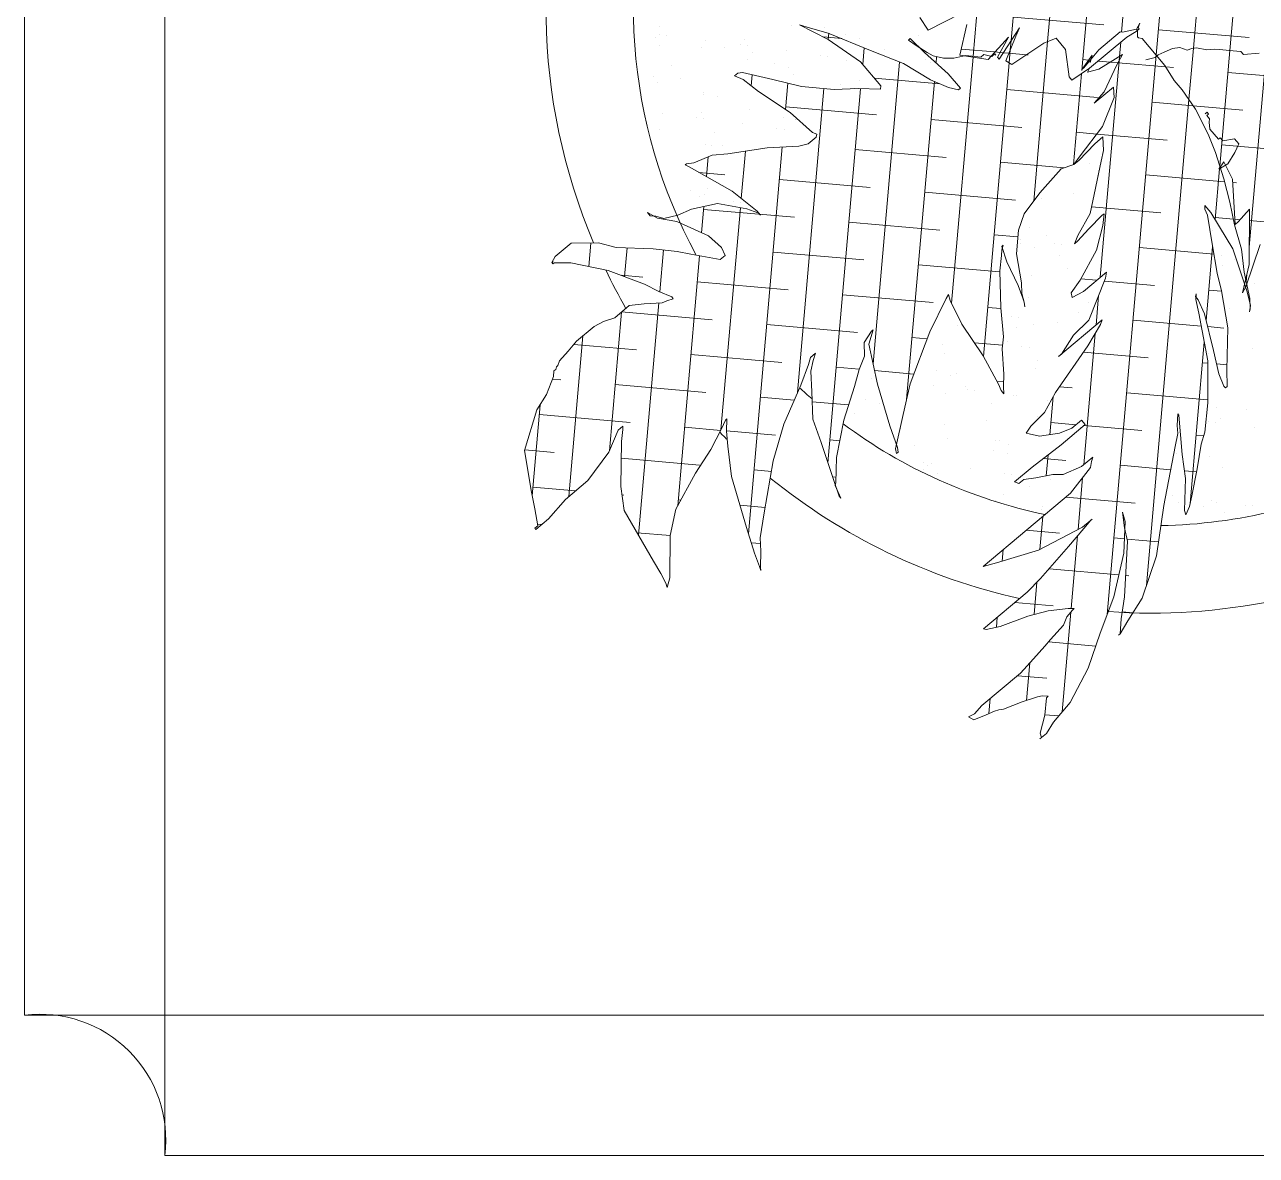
# Model space of a CAD drawing. Header units: inches. Extents: x -422522 to 22891, y -2973 to 414515.
# Drawn here: x 19445.59 to 19477.34, y 4931.84 to 4961 of the extents above; entities that cross this region are included whole.
import ezdxf

# ---------------------------------------------------------------- set-up
doc = ezdxf.new("R2010")
doc.units = ezdxf.units.IN
doc.header["$MEASUREMENT"] = 0
doc.layers.add('ARREDAMENTO', color=8, linetype='Continuous', lineweight=13)

msp = doc.modelspace()

# ---------------------------------------------------------------- linework, layer by layer
at = {"layer": 'ARREDAMENTO'}
for p, q in [((19449.20833, 4931.84361), (19449.20833, 4989.66053)), ((19445.59477, 4935.45717), (19445.59477, 4986.04697)), ((19471.02263, 4960.58897), (19471.53208, 4966.41196)), ((19470.04416, 4960.18485), (19470.54679, 4965.92995)), ((19475.72123, 4960.39505), (19476.20915, 4965.97194)), ((19476.65872, 4960.3307), (19477.12652, 4965.67769)), ((19471.96354, 4960.5638), (19472.37577, 4965.27558)), ((19474.76197, 4960.21049), (19475.13439, 4964.46719)), ((19472.8414, 4959.81787), (19473.21252, 4964.05989)), ((19473.87125, 4960.80936), (19473.99993, 4962.28019)), ((19468.6691, 4961.18171), (19468.88146, 4960.85926)), ((19468.88146, 4960.85926), (19469.7244, 4961.28843)), ((19471.07584, 4961.19721), (19473.41572, 4960.99249)), ((19474.33616, 4961.04171), (19474.25199, 4960.88765)), ((19474.29754, 4960.92587), (19474.33616, 4961.04171)), ((19461.95769, 4960.9447), (19461.95769, 4960.9447)), ((19461.96409, 4960.75168), (19461.96409, 4960.75168)), ((19462.15039, 4960.72715), (19462.15039, 4960.72715)), ((19465.3697, 4960.98413), (19465.3697, 4960.98413)), ((19465.5646, 4960.99652), (19465.8542, 4960.90576)), ((19466.30814, 4960.61914), (19465.5646, 4960.99652)), ((19465.8542, 4960.90576), (19466.30568, 4960.78395)), ((19466.22274, 4960.9387), (19466.22274, 4960.9387)), ((19466.30568, 4960.78395), (19467.39807, 4960.33771)), ((19466.30961, 4960.61812), (19466.32348, 4960.77668)), ((19466.76453, 4960.75153), (19466.76453, 4960.75153)), ((19468.64233, 4960.73163), (19468.64233, 4960.73163)), ((19469.88429, 4961.00538), (19469.69826, 4960.20958)), ((19470.71048, 4960.11326), (19471.23842, 4960.91783)), ((19471.14748, 4960.70246), (19470.88605, 4960.06589)), ((19471.23842, 4960.91783), (19471.14748, 4960.70246)), ((19473.28379, 4960.35338), (19473.83036, 4960.812)), ((19473.83036, 4960.812), (19473.89191, 4960.80802)), ((19473.89191, 4960.80802), (19474.25199, 4960.88765)), ((19474.00148, 4960.67745), (19474.24522, 4960.82634)), ((19474.24522, 4960.82634), (19474.32493, 4960.89322)), ((19474.25199, 4960.88765), (19474.27938, 4960.855)), ((19474.27938, 4960.855), (19474.28184, 4960.69019)), ((19474.32493, 4960.89322), (19474.29754, 4960.92587)), ((19474.81964, 4960.86967), (19477.15952, 4960.66495)), ((19461.84704, 4960.66181), (19461.84704, 4960.66181)), ((19461.94693, 4960.46851), (19461.94693, 4960.46851)), ((19463.03672, 4960.41507), (19463.03672, 4960.41507)), ((19463.1564, 4960.59471), (19463.1564, 4960.59471)), ((19463.64224, 4960.41356), (19463.64224, 4960.41356)), ((19464.03572, 4960.47895), (19464.03572, 4960.47895)), ((19464.1444, 4960.6101), (19464.1444, 4960.6101)), ((19464.22202, 4960.45442), (19464.22202, 4960.45442)), ((19466.18418, 4960.68206), (19466.65621, 4960.64076)), ((19467.1431, 4960.04032), (19466.30814, 4960.61914)), ((19467.12295, 4960.63852), (19467.12295, 4960.63852)), ((19467.1966, 4959.97657), (19467.23405, 4960.40471)), ((19468.42352, 4960.64188), (19468.37797, 4960.60366)), ((19468.37797, 4960.60366), (19468.57417, 4960.46234)), ((19468.78637, 4960.27882), (19468.42352, 4960.64188)), ((19468.57417, 4960.46234), (19468.85931, 4960.2844)), ((19470.43011, 4960.10051), (19470.95375, 4960.67897)), ((19470.95375, 4960.67897), (19470.66939, 4960.16223)), ((19471.00145, 4960.34688), (19471.02263, 4960.58897)), ((19471.04116, 4959.97353), (19471.86118, 4960.52253)), ((19471.60325, 4956.44563), (19471.96354, 4960.5638)), ((19471.86118, 4960.52253), (19472.18017, 4960.65113)), ((19472.18017, 4960.65113), (19472.42668, 4960.35734)), ((19473.04498, 4959.87485), (19474.00148, 4960.67745)), ((19473.81602, 4960.17808), (19473.84848, 4960.54907)), ((19474.28184, 4960.69019), (19474.30923, 4960.65755)), ((19474.30923, 4960.65755), (19474.39587, 4960.6468)), ((19474.39587, 4960.6468), (19474.98477, 4959.94497)), ((19474.96615, 4960.29091), (19475.17804, 4960.38527)), ((19475.17804, 4960.38527), (19475.37177, 4960.40876)), ((19475.37177, 4960.40876), (19475.56104, 4960.34507)), ((19475.56104, 4960.34507), (19475.67953, 4960.38886)), ((19475.60496, 4959.06607), (19475.72123, 4960.39505)), ((19475.67953, 4960.38886), (19475.80033, 4960.40678)), ((19475.80033, 4960.40678), (19476.06254, 4960.34866)), ((19464.22985, 4960.08949), (19464.22985, 4960.08949)), ((19464.35642, 4960.2773), (19464.35642, 4960.2773)), ((19465.22803, 4960.32198), (19465.22803, 4960.32198)), ((19466.10735, 4960.20621), (19466.10735, 4960.20621)), ((19466.29365, 4960.18168), (19466.29365, 4960.18168)), ((19466.77601, 4960.07024), (19466.77601, 4960.07024)), ((19467.39807, 4960.33771), (19468.24872, 4959.99457)), ((19467.75497, 4960.3555), (19467.75497, 4960.3555)), ((19469.39789, 4959.73503), (19468.78637, 4960.27882)), ((19468.8075, 4960.10738), (19468.8075, 4960.10738)), ((19468.85931, 4960.2844), (19469.01442, 4960.19204)), ((19469.01442, 4960.19204), (19469.27663, 4960.13393)), ((19469.08596, 4960.01242), (19469.10002, 4960.17307)), ((19469.27663, 4960.13393), (19469.54561, 4960.13712)), ((19469.48726, 4953.81949), (19470.04184, 4960.15837)), ((19469.54561, 4960.13712), (19469.85783, 4960.2044)), ((19469.69826, 4960.20958), (19470.43011, 4960.10051)), ((19469.73607, 4960.37131), (19470.60632, 4960.29517)), ((19469.85783, 4960.2044), (19470.24084, 4960.16421)), ((19470.24084, 4960.16421), (19470.32054, 4960.23109)), ((19470.32054, 4960.23109), (19470.5212, 4960.17695)), ((19470.5212, 4960.17695), (19470.60091, 4960.24383)), ((19470.60091, 4960.24383), (19470.6283, 4960.21119)), ((19470.6283, 4960.21119), (19470.60091, 4960.24383)), ((19470.60632, 4960.29517), (19470.73629, 4960.2838)), ((19470.66939, 4960.16223), (19470.71048, 4960.11326)), ((19470.73629, 4960.2838), (19470.81771, 4960.27668)), ((19470.81771, 4960.27668), (19470.96725, 4960.26359)), ((19470.96725, 4960.26359), (19471.4158, 4960.22435)), ((19470.97237, 4960.0145), (19471.00145, 4960.34688)), ((19471.4158, 4960.22435), (19471.46193, 4960.22031)), ((19472.42668, 4960.35734), (19472.5141, 4959.65191)), ((19473.11299, 4960.21006), (19472.85124, 4959.85136)), ((19472.86586, 4960.09749), (19473.02094, 4960.08392)), ((19472.89679, 4959.88958), (19473.28379, 4960.35338)), ((19473.05621, 4960.02335), (19473.11299, 4960.21006)), ((19473.05637, 4960.08082), (19473.07324, 4960.07934)), ((19473.89485, 4960.2264), (19473.2798, 4959.84938)), ((19473.318, 4954.4856), (19473.8065, 4960.06917)), ((19473.50028, 4945.78928), (19474.76197, 4960.21049)), ((19473.74697, 4959.96325), (19473.89485, 4960.2264)), ((19473.8065, 4960.06917), (19473.81602, 4960.17808)), ((19474.49451, 4960.08986), (19474.73379, 4960.15157)), ((19474.73379, 4960.15157), (19474.8135, 4960.21846)), ((19474.8135, 4960.21846), (19474.96615, 4960.29091)), ((19476.06254, 4960.34866), (19476.25627, 4960.37216)), ((19476.25627, 4960.37216), (19476.40446, 4960.35743)), ((19476.39836, 4957.35477), (19476.65872, 4960.3307)), ((19476.40446, 4960.35743), (19476.63928, 4960.33196)), ((19476.63928, 4960.33196), (19476.94703, 4960.31206)), ((19476.94703, 4960.31206), (19477.01551, 4960.23045)), ((19477.01551, 4960.23045), (19477.41667, 4960.26111)), ((19477.15846, 4955.26294), (19477.59489, 4960.25133)), ((19462.27808, 4959.94871), (19462.27808, 4959.94871)), ((19463.97489, 4959.74605), (19464.09569, 4959.76397)), ((19464.09569, 4959.76397), (19464.88232, 4959.58962)), ((19464.93254, 4960.00673), (19464.93254, 4960.00673)), ((19465.29096, 4959.89372), (19465.29096, 4959.89372)), ((19467.66353, 4959.4201), (19467.1431, 4960.04032)), ((19467.46384, 4952.25136), (19468.14495, 4960.03643)), ((19468.24872, 4959.99457), (19468.94672, 4959.57897)), ((19468.94809, 4960.02992), (19468.94809, 4960.02992)), ((19469.18551, 4959.87903), (19469.18551, 4959.87903)), ((19470.31024, 4952.44631), (19470.97237, 4960.0145)), ((19470.88605, 4960.06589), (19471.04116, 4959.97353)), ((19472.58258, 4959.5703), (19473.04498, 4959.87485)), ((19472.85124, 4959.85136), (19472.89679, 4959.88958)), ((19472.99266, 4959.77533), (19473.04498, 4959.87485)), ((19473.2798, 4959.84938), (19472.99266, 4959.77533)), ((19473.26834, 4960.06227), (19473.58229, 4960.03481)), ((19473.41722, 4959.26935), (19473.74697, 4959.96325)), ((19473.58229, 4960.03481), (19473.77758, 4960.01772)), ((19473.77758, 4960.01772), (19475.00688, 4959.91017)), ((19474.98477, 4959.94497), (19475.22683, 4959.56399)), ((19475.00688, 4959.91017), (19475.20573, 4959.89277)), ((19476.60966, 4959.76995), (19478.94953, 4959.56523)), ((19461.81026, 4959.66876), (19461.81026, 4959.66876)), ((19461.89687, 4959.52043), (19461.89687, 4959.52043)), ((19462.4901, 4959.6159), (19462.4901, 4959.6159)), ((19463.89518, 4959.67917), (19463.97489, 4959.74605)), ((19464.11185, 4959.58283), (19463.89518, 4959.67917)), ((19464.50655, 4959.27432), (19464.11185, 4959.58283)), ((19464.31867, 4959.42118), (19464.34384, 4959.70897)), ((19464.88232, 4959.58962), (19465.62109, 4959.40293)), ((19465.20868, 4958.81425), (19465.26799, 4959.49216)), ((19465.42543, 4959.7076), (19465.42543, 4959.7076)), ((19466.61512, 4959.46086), (19466.61512, 4959.46086)), ((19467.10716, 4959.55043), (19467.10716, 4959.55043)), ((19467.49199, 4959.62453), (19469.18182, 4959.47668)), ((19468.32644, 4951.33105), (19469.04432, 4959.53651)), ((19468.94672, 4959.57897), (19469.40513, 4959.37953)), ((19469.71289, 4959.35963), (19469.39789, 4959.73503)), ((19472.5141, 4959.65191), (19472.58258, 4959.5703)), ((19472.62905, 4957.39071), (19472.83424, 4959.73605)), ((19475.22683, 4959.56399), (19475.43226, 4959.31916)), ((19463.09, 4959.19485), (19463.09, 4959.19485)), ((19463.10055, 4959.26193), (19463.10055, 4959.26193)), ((19463.45897, 4959.14892), (19463.45897, 4959.14892)), ((19465.3255, 4958.7377), (19464.50655, 4959.27432)), ((19465.51284, 4951.51102), (19466.19879, 4959.35141)), ((19465.62109, 4959.40293), (19466.46004, 4959.32811)), ((19466.29733, 4949.69787), (19467.1416, 4959.3479)), ((19466.46004, 4959.32811), (19467.08233, 4959.34962)), ((19466.97552, 4959.36258), (19466.97552, 4959.36258)), ((19467.08233, 4959.34962), (19467.65907, 4959.33291)), ((19467.65907, 4959.33291), (19467.66353, 4959.4201)), ((19469.40513, 4959.37953), (19469.66734, 4959.32141)), ((19469.66734, 4959.32141), (19469.71289, 4959.35963)), ((19470.91207, 4959.32531), (19473.25195, 4959.12059)), ((19473.66327, 4959.39237), (19473.16225, 4958.97197)), ((19473.16225, 4958.97197), (19473.41722, 4959.26935)), ((19473.37492, 4958.37164), (19473.67497, 4959.12405)), ((19473.67497, 4959.12405), (19473.66327, 4959.39237)), ((19475.43226, 4959.31916), (19475.77019, 4958.82393)), ((19464.28558, 4958.81296), (19464.28558, 4958.81296)), ((19465.21449, 4958.88067), (19467.55436, 4958.67595)), ((19474.50916, 4946.54096), (19475.60496, 4959.06607)), ((19474.65587, 4958.99777), (19475.71479, 4958.90512)), ((19475.71479, 4958.90512), (19476.99575, 4958.79305)), ((19475.77019, 4958.82393), (19476.09689, 4958.18022)), ((19462.03178, 4958.71256), (19462.03178, 4958.71256)), ((19462.91111, 4958.5968), (19462.91111, 4958.5968)), ((19463.04337, 4958.74745), (19463.04337, 4958.74745)), ((19463.0974, 4958.57227), (19463.0974, 4958.57227)), ((19465.14353, 4958.61778), (19465.14353, 4958.61778)), ((19465.89825, 4958.217), (19465.3255, 4958.7377)), ((19465.45286, 4958.55623), (19465.45286, 4958.55623)), ((19465.47527, 4958.56622), (19465.47527, 4958.56622)), ((19468.95829, 4958.55313), (19471.29816, 4958.34841)), ((19476.07118, 4958.74273), (19476.02563, 4958.70451)), ((19476.06672, 4958.65555), (19476.11227, 4958.69376)), ((19476.1352, 4958.57394), (19476.06672, 4958.65555)), ((19476.11227, 4958.69376), (19476.07118, 4958.74273)), ((19476.13073, 4958.48675), (19476.1352, 4958.57394)), ((19476.14689, 4958.30562), (19476.13073, 4958.48675)), ((19461.95015, 4958.30021), (19461.95015, 4958.30021)), ((19463.37452, 4958.22764), (19463.37452, 4958.22764)), ((19464.10341, 4958.43983), (19464.10341, 4958.43983)), ((19464.98273, 4958.32406), (19464.98273, 4958.32406)), ((19465.16903, 4958.29954), (19465.16903, 4958.29954)), ((19466.01227, 4958.17361), (19465.89825, 4958.217)), ((19465.99412, 4958.10274), (19466.01227, 4958.17361)), ((19472.70209, 4958.22559), (19473.23014, 4958.17939)), ((19472.80589, 4957.61603), (19473.37492, 4958.37164)), ((19473.23014, 4958.17939), (19475.04196, 4958.02087)), ((19476.09689, 4958.18022), (19476.28663, 4957.69971)), ((19476.36602, 4958.04447), (19476.14689, 4958.30562)), ((19463.14573, 4957.91832), (19463.14573, 4957.91832)), ((19463.31154, 4957.87298), (19463.31154, 4957.87298)), ((19463.58654, 4957.89484), (19463.58654, 4957.89484)), ((19464.25094, 4947.86724), (19465.12393, 4957.84556)), ((19464.73385, 4957.82404), (19465.54987, 4957.86905)), ((19465.54987, 4957.86905), (19465.78915, 4957.93076)), ((19465.78915, 4957.93076), (19465.99412, 4958.10274)), ((19473.18165, 4957.93133), (19472.76726, 4957.50018)), ((19473.38662, 4958.10332), (19473.18165, 4957.93133)), ((19473.40524, 4957.75737), (19473.38662, 4958.10332)), ((19476.41157, 4958.08269), (19476.36602, 4958.04447)), ((19476.48005, 4958.00108), (19476.41157, 4958.08269)), ((19476.44589, 4957.89805), (19478.78576, 4957.69333)), ((19476.78088, 4958.05881), (19476.48005, 4958.00108)), ((19476.89044, 4957.92824), (19476.78088, 4958.05881)), ((19476.78812, 4957.70331), (19476.89044, 4957.92824)), ((19462.84684, 4957.43665), (19463.31848, 4957.6377)), ((19463.17086, 4957.08153), (19463.21568, 4957.59388)), ((19463.31848, 4957.6377), (19463.71964, 4957.66836)), ((19463.71964, 4957.66836), (19464.73385, 4957.82404)), ((19464.06459, 4956.51712), (19464.17138, 4957.7377)), ((19467.00451, 4957.78095), (19469.34438, 4957.57624)), ((19472.64201, 4957.39508), (19472.80589, 4957.61603)), ((19473.344, 4957.48348), (19473.40524, 4957.75737)), ((19476.28663, 4957.69971), (19476.50622, 4957.02175)), ((19476.60608, 4957.4115), (19476.78812, 4957.70331)), ((19462.61895, 4957.38449), (19462.65311, 4957.41316)), ((19462.72159, 4957.33155), (19462.61895, 4957.38449)), ((19462.65311, 4957.41316), (19462.84684, 4957.43665)), ((19463.12075, 4957.11021), (19462.72159, 4957.33155)), ((19470.7483, 4957.45341), (19472.3894, 4957.30983)), ((19472.30932, 4957.28281), (19471.76522, 4956.65937)), ((19472.64201, 4957.39508), (19472.30932, 4957.28281)), ((19472.76726, 4957.50018), (19472.64201, 4957.39508)), ((19473.03269, 4957.43109), (19473.03269, 4957.43109)), ((19473.06058, 4956.13311), (19473.344, 4957.48348)), ((19473.26924, 4957.23312), (19473.26924, 4957.23312)), ((19476.27785, 4955.97736), (19476.39209, 4957.28317)), ((19476.50345, 4957.46444), (19476.37373, 4957.27216)), ((19476.37373, 4957.27216), (19476.60608, 4957.4115)), ((19476.39372, 4957.30179), (19476.39836, 4957.35477)), ((19476.72735, 4957.0126), (19476.50345, 4957.46444)), ((19462.97642, 4957.19025), (19463.6468, 4957.1316)), ((19463.83014, 4956.70417), (19463.12075, 4957.11021)), ((19465.05072, 4957.00877), (19467.39059, 4956.80406)), ((19473.24471, 4957.09829), (19473.24471, 4957.09829)), ((19474.4921, 4957.12587), (19476.52491, 4956.94802)), ((19476.50622, 4957.02175), (19476.65734, 4956.4254)), ((19476.79476, 4955.84538), (19476.72735, 4957.0126)), ((19476.73212, 4956.92989), (19476.83198, 4956.92116)), ((19462.76985, 4956.72135), (19462.76985, 4956.72135)), ((19463.12826, 4956.60835), (19463.12826, 4956.60835)), ((19463.19557, 4956.77694), (19463.19557, 4956.77694)), ((19464.47582, 4956.18904), (19463.83014, 4956.70417)), ((19468.79452, 4956.68123), (19471.13439, 4956.47652)), ((19471.76522, 4956.65937), (19471.36006, 4956.12471)), ((19472.63205, 4956.6578), (19472.63205, 4956.6578)), ((19462.78208, 4956.24195), (19463.45437, 4956.38886)), ((19462.9788, 4956.55768), (19462.9788, 4956.55768)), ((19463.0444, 4955.63608), (19463.10355, 4956.3122)), ((19463.45437, 4956.38886), (19464.21361, 4956.24716)), ((19463.54258, 4950.55051), (19464.04375, 4956.27886)), ((19463.85812, 4956.44191), (19463.85812, 4956.44191)), ((19464.04442, 4956.41739), (19464.04442, 4956.41739)), ((19471.81007, 4956.51583), (19471.81007, 4956.51583)), ((19473.09662, 4956.30484), (19474.87819, 4956.14898)), ((19476.0169, 4956.33303), (19476.01244, 4956.24585)), ((19476.16755, 4956.15349), (19476.0169, 4956.33303)), ((19476.65734, 4956.4254), (19476.78338, 4955.83582)), ((19461.90928, 4956.01023), (19461.65153, 4956.15553)), ((19461.65153, 4956.15553), (19461.72001, 4956.07393)), ((19461.72001, 4956.07393), (19461.86819, 4956.0592)), ((19461.86819, 4956.0592), (19462.06885, 4956.00506)), ((19462.40631, 4955.92664), (19461.90928, 4956.01023)), ((19462.06885, 4956.00506), (19462.42893, 4956.08469)), ((19462.42893, 4956.08469), (19462.78208, 4956.24195)), ((19463.09694, 4956.23659), (19465.43681, 4956.03188)), ((19464.21361, 4956.24716), (19464.40289, 4956.18347)), ((19464.40289, 4956.18347), (19464.51691, 4956.14008)), ((19464.558, 4956.09111), (19464.47582, 4956.18904)), ((19464.51691, 4956.14008), (19464.558, 4956.09111)), ((19471.36006, 4956.12471), (19471.21465, 4955.69675)), ((19472.74437, 4955.56183), (19473.06058, 4956.13311)), ((19473.37065, 4956.08734), (19473.02227, 4955.73939)), ((19473.41619, 4956.12556), (19473.37065, 4956.08734)), ((19473.38234, 4955.81902), (19473.41619, 4956.12556)), ((19476.01244, 4956.24585), (19476.08784, 4956.08661)), ((19476.08784, 4956.08661), (19476.20265, 4955.34853)), ((19476.39591, 4955.78884), (19476.16755, 4956.15349)), ((19476.20747, 4956.03862), (19476.20747, 4956.03862)), ((19476.28212, 4956.02615), (19476.75147, 4955.98508)), ((19476.78687, 4955.98199), (19476.92555, 4955.96986)), ((19477.16361, 4956.23831), (19476.87447, 4955.91226)), ((19477.15609, 4954.81351), (19477.16361, 4956.23831)), ((19477.16208, 4955.94916), (19478.62199, 4955.82144)), ((19463.2228, 4955.55484), (19462.40631, 4955.92664)), ((19466.84074, 4955.90905), (19469.18061, 4955.70434)), ((19471.21465, 4955.69675), (19471.15834, 4955.09323)), ((19471.4922, 4955.76316), (19471.4922, 4955.76316)), ((19473.02227, 4955.73939), (19472.73314, 4955.41334)), ((19473.21894, 4955.18126), (19473.38234, 4955.81902)), ((19476.21045, 4955.70359), (19476.21045, 4955.70359)), ((19476.74076, 4955.21598), (19476.39591, 4955.78884)), ((19476.78338, 4955.83582), (19476.96189, 4955.20683)), ((19476.87447, 4955.91226), (19476.79476, 4955.84538)), ((19459.26843, 4955.01811), (19459.67835, 4955.36207)), ((19459.67835, 4955.36207), (19460.38727, 4955.37284)), ((19460.1387, 4954.76334), (19460.19177, 4955.36987)), ((19460.38727, 4955.37284), (19460.83876, 4955.25103)), ((19463.55595, 4955.2503), (19463.2228, 4955.55484)), ((19470.58453, 4955.58151), (19471.19889, 4955.52776)), ((19470.82073, 4955.31059), (19470.78211, 4955.19474)), ((19470.78657, 4955.28192), (19470.82073, 4955.31059)), ((19471.26531, 4955.46674), (19471.26531, 4955.46674)), ((19471.26838, 4955.3642), (19471.26838, 4955.3642)), ((19471.93165, 4955.56844), (19471.93165, 4955.56844)), ((19472.14463, 4955.35097), (19472.14463, 4955.35097)), ((19472.33093, 4955.32645), (19472.33093, 4955.32645)), ((19472.65343, 4955.34646), (19472.74437, 4955.56183)), ((19472.73314, 4955.41334), (19472.65343, 4955.34646)), ((19472.67543, 4955.39858), (19472.71175, 4955.3954)), ((19472.68533, 4955.43758), (19472.68533, 4955.43758)), ((19476.20265, 4955.34853), (19476.33115, 4954.59414)), ((19477.44045, 4955.33025), (19477.07239, 4954.24263)), ((19459.18426, 4954.86404), (19459.26843, 4955.01811)), ((19460.83876, 4955.25103), (19461.79619, 4955.22)), ((19461.05894, 4954.50189), (19461.12368, 4955.2418)), ((19461.79619, 4955.22), (19462.41402, 4955.15433)), ((19461.96771, 4954.10935), (19462.06241, 4955.19171)), ((19462.41402, 4955.15433), (19462.76286, 4955.08547)), ((19462.42807, 4948.59145), (19462.99248, 4955.04261)), ((19462.76286, 4955.08547), (19463.5221, 4954.94376)), ((19463.5221, 4954.94376), (19463.64736, 4955.04886)), ((19463.64736, 4955.04886), (19463.55595, 4955.2503)), ((19464.88695, 4955.13687), (19467.22682, 4954.93216)), ((19470.77088, 4955.04625), (19470.73257, 4954.65253)), ((19470.78211, 4955.19474), (19470.77088, 4955.04625)), ((19470.90783, 4954.88303), (19470.78657, 4955.28192)), ((19471.15834, 4955.09323), (19471.28684, 4954.33884)), ((19471.6268, 4955.25119), (19471.6268, 4955.25119)), ((19472.26281, 4955.04863), (19472.26281, 4955.04863)), ((19472.79809, 4954.41093), (19473.21894, 4955.18126)), ((19474.32833, 4955.25397), (19476.24735, 4955.08608)), ((19476.05016, 4953.37485), (19476.21598, 4955.27023)), ((19476.43364, 4955.05802), (19476.43364, 4955.05802)), ((19477.10901, 4954.10648), (19476.74076, 4955.21598)), ((19476.96189, 4955.20683), (19477.02637, 4954.62123)), ((19459.21165, 4954.8314), (19459.18426, 4954.86404)), ((19459.2025, 4954.8423), (19459.20824, 4954.90794)), ((19459.24581, 4954.86006), (19459.21165, 4954.8314)), ((19459.67436, 4954.85808), (19459.24581, 4954.86006)), ((19460.63426, 4954.66224), (19459.67436, 4954.85808)), ((19468.63075, 4954.80933), (19470.73325, 4954.62538)), ((19471.20714, 4954.27195), (19470.90783, 4954.88303)), ((19472.47482, 4954.71583), (19472.47482, 4954.71583)), ((19476.47418, 4954.78098), (19476.47418, 4954.78098)), ((19476.79206, 4954.94502), (19476.79206, 4954.94502)), ((19476.98822, 4954.08857), (19477.15609, 4954.81351)), ((19461.57154, 4954.30835), (19460.63426, 4954.66224)), ((19460.96666, 4954.53674), (19461.52924, 4954.48752)), ((19462.93317, 4954.36469), (19465.27304, 4954.15998)), ((19470.73257, 4954.65253), (19470.75643, 4953.69908)), ((19471.54548, 4954.54294), (19471.54548, 4954.54294)), ((19472.57051, 4954.0809), (19472.79809, 4954.41093)), ((19472.81571, 4954.44319), (19473.2248, 4954.4074)), ((19473.47715, 4954.61915), (19472.88504, 4954.12231)), ((19473.02492, 4953.37747), (19473.45454, 4954.4611)), ((19473.42626, 4954.38978), (19474.71442, 4954.27708)), ((19473.45454, 4954.4611), (19473.47715, 4954.61915)), ((19476.33115, 4954.59414), (19476.44564, 4954.13394)), ((19477.02637, 4954.62123), (19477.17303, 4953.93769)), ((19477.08032, 4954.36979), (19477.0967, 4954.55705)), ((19461.94332, 4954.11966), (19461.57154, 4954.30835)), ((19462.27401, 4953.97993), (19461.94332, 4954.11966)), ((19466.67697, 4954.03715), (19469.01684, 4953.83244)), ((19469.40429, 4954.03862), (19469.35198, 4953.9391)), ((19469.45462, 4953.88615), (19469.40429, 4954.03862)), ((19471.32147, 4953.95069), (19471.20714, 4954.27195)), ((19471.28684, 4954.33884), (19471.29854, 4954.07052)), ((19471.29854, 4954.07052), (19471.35579, 4953.84042)), ((19472.59344, 4953.96107), (19472.57051, 4954.0809)), ((19472.88504, 4954.12231), (19472.59344, 4953.96107)), ((19475.77335, 4953.98702), (19475.7915, 4954.05788)), ((19475.7915, 4954.05788), (19475.78027, 4953.90939)), ((19476.11835, 4954.15425), (19476.44705, 4954.12549)), ((19476.44564, 4954.13394), (19476.604, 4953.18208)), ((19477.07239, 4954.24263), (19476.98822, 4954.08857)), ((19477.18919, 4953.75656), (19477.10901, 4954.10648)), ((19477.30391, 4954.31756), (19477.30391, 4954.31756)), ((19460.80432, 4953.44207), (19461.18008, 4953.75737)), ((19461.18008, 4953.75737), (19461.56755, 4953.80435)), ((19461.41883, 4947.83559), (19461.94292, 4953.826)), ((19461.56755, 4953.80435), (19462.03026, 4953.83104)), ((19462.03026, 4953.83104), (19462.14875, 4953.87483)), ((19462.14875, 4953.87483), (19462.31509, 4953.93097)), ((19462.31509, 4953.93097), (19462.27401, 4953.97993)), ((19469.35198, 4953.9391), (19468.92667, 4953.08158)), ((19469.75392, 4953.27508), (19469.45462, 4953.88615)), ((19471.35579, 4953.84042), (19471.32147, 4953.95069)), ((19471.35579, 4953.84042), (19471.37872, 4953.72059)), ((19471.37872, 4953.72059), (19471.35579, 4953.84042)), ((19471.47937, 4953.97525), (19471.47937, 4953.97525)), ((19473.02809, 4953.84737), (19473.02809, 4953.84737)), ((19473.21032, 4953.2549), (19473.27658, 4954.01224)), ((19475.84182, 4953.90541), (19475.77335, 4953.98702)), ((19475.78027, 4953.90939), (19475.86045, 4953.55947)), ((19476.00863, 4953.54474), (19475.84182, 4953.90541)), ((19477.16657, 4953.59851), (19477.18919, 4953.75656)), ((19477.17303, 4953.93769), (19477.18473, 4953.66937)), ((19460.51949, 4953.34214), (19460.80432, 4953.44207)), ((19460.6664, 4950.0151), (19460.97905, 4953.58868)), ((19460.98321, 4953.59217), (19463.31926, 4953.3878)), ((19470.42076, 4953.70961), (19470.75813, 4953.68009)), ((19470.75643, 4953.69908), (19470.82338, 4952.94866)), ((19471.02002, 4953.46883), (19471.02002, 4953.46883)), ((19471.20631, 4953.4443), (19471.20631, 4953.4443)), ((19472.76966, 4953.56842), (19472.76966, 4953.56842)), ((19475.86045, 4953.55947), (19476.09205, 4952.33531)), ((19476.23993, 4952.59846), (19476.00863, 4953.54474)), ((19476.64463, 4953.66908), (19476.64463, 4953.66908)), ((19477.18473, 4953.66937), (19477.16657, 4953.59851)), ((19459.81796, 4952.83693), (19460.27344, 4953.21912)), ((19460.27344, 4953.21912), (19460.51949, 4953.34214)), ((19464.72318, 4953.26497), (19467.06305, 4953.06026)), ((19467.41989, 4953.09667), (19467.23785, 4952.80486)), ((19467.35188, 4952.76147), (19467.46543, 4953.13489)), ((19467.46543, 4953.13489), (19467.41989, 4953.09667)), ((19469.64738, 4953.23045), (19469.64738, 4953.23045)), ((19470.3042, 4952.45739), (19469.75392, 4953.27508)), ((19471.16177, 4953.18598), (19471.16177, 4953.18598)), ((19471.60122, 4953.2664), (19471.60122, 4953.2664)), ((19472.21232, 4953.31186), (19472.21232, 4953.31186)), ((19473.36684, 4953.38623), (19472.23954, 4952.44032)), ((19472.631, 4952.9913), (19473.02492, 4953.37747)), ((19472.99831, 4952.71543), (19473.32822, 4953.27038)), ((19473.32822, 4953.27038), (19473.36684, 4953.38623)), ((19474.16456, 4953.38207), (19475.92312, 4953.22821)), ((19476.08956, 4953.21365), (19476.50444, 4953.17736)), ((19476.604, 4953.18208), (19476.57785, 4952.10323)), ((19459.60854, 4952.57776), (19459.81796, 4952.83693)), ((19459.61981, 4948.83239), (19459.98222, 4952.97476)), ((19467.23785, 4952.80486), (19467.24509, 4952.44936)), ((19468.92667, 4953.08158), (19468.42212, 4951.74037)), ((19468.46698, 4952.93743), (19468.85952, 4952.90309)), ((19470.07588, 4952.79667), (19470.79961, 4952.73335)), ((19470.82338, 4952.94866), (19470.78953, 4952.64212)), ((19470.93768, 4952.82362), (19470.93768, 4952.82362)), ((19472.31925, 4952.5072), (19472.631, 4952.9913)), ((19472.89518, 4949.65284), (19473.19157, 4953.04051)), ((19475.6367, 4948.64896), (19476.00122, 4952.81544)), ((19459.38542, 4952.33492), (19459.60854, 4952.57776)), ((19459.75311, 4952.75668), (19461.36547, 4952.61562)), ((19462.7694, 4952.49279), (19465.10927, 4952.28808)), ((19465.97759, 4952.52616), (19465.85233, 4952.42106)), ((19465.92081, 4952.33945), (19465.97759, 4952.52616)), ((19467.24509, 4952.44936), (19467.10414, 4952.10858)), ((19467.57871, 4951.72801), (19467.35188, 4952.76147)), ((19469.26578, 4952.75366), (19469.26578, 4952.75366)), ((19469.29545, 4952.52458), (19469.29545, 4952.52458)), ((19470.69938, 4951.73206), (19470.3042, 4952.45739)), ((19470.78953, 4952.64212), (19470.83586, 4951.98566)), ((19471.29609, 4952.71062), (19471.29609, 4952.71062)), ((19471.49292, 4952.66617), (19471.49292, 4952.66617)), ((19472.16308, 4951.51394), (19472.99831, 4952.71543)), ((19472.23954, 4952.44032), (19472.31925, 4952.5072)), ((19472.37606, 4952.59543), (19472.41983, 4952.5916)), ((19472.884, 4952.55099), (19474.55065, 4952.40518)), ((19476.10294, 4952.51745), (19476.10294, 4952.51745)), ((19476.37966, 4951.99256), (19476.23993, 4952.59846)), ((19477.2349, 4952.65062), (19477.2349, 4952.65062)), ((19459.28309, 4952.10999), (19459.30125, 4952.18085)), ((19459.30125, 4952.18085), (19459.33541, 4952.20951)), ((19459.33541, 4952.20951), (19459.38542, 4952.33492)), ((19465.79555, 4952.23435), (19465.59783, 4951.70686)), ((19465.85233, 4952.42106), (19465.79555, 4952.23435)), ((19465.85957, 4952.06556), (19465.92081, 4952.33945)), ((19466.5132, 4952.16525), (19467.10612, 4952.11337)), ((19471.70494, 4952.33337), (19471.70494, 4952.33337)), ((19475.95458, 4952.28235), (19476.09199, 4952.27033)), ((19476.09205, 4952.33531), (19476.091, 4951.2497)), ((19476.32021, 4952.25036), (19476.58087, 4952.22756)), ((19459.04674, 4951.46665), (19459.22631, 4951.92328)), ((19459.20212, 4951.86177), (19459.41169, 4951.84344)), ((19459.22631, 4951.92328), (19459.23754, 4952.07177)), ((19459.23754, 4952.07177), (19459.28309, 4952.10999)), ((19459.23754, 4952.07177), (19459.28309, 4952.10999)), ((19459.28309, 4952.10999), (19459.23754, 4952.07177)), ((19465.88297, 4951.52892), (19465.85957, 4952.06556)), ((19467.10414, 4952.10858), (19466.98382, 4951.67385)), ((19467.42912, 4951.86319), (19467.42912, 4951.86319)), ((19467.50172, 4952.07876), (19468.51604, 4951.99002)), ((19469.10569, 4952.07882), (19469.10569, 4952.07882)), ((19469.4641, 4951.96582), (19469.4641, 4951.96582)), ((19469.6266, 4952.00478), (19469.6266, 4952.00478)), ((19470.83586, 4951.98566), (19470.8271, 4951.67235)), ((19471.65105, 4952.12502), (19471.65105, 4952.12502)), ((19476.50538, 4951.68085), (19476.37966, 4951.99256)), ((19476.57785, 4952.10323), (19476.59202, 4951.6701)), ((19460.81561, 4951.72061), (19463.15549, 4951.5159)), ((19465.59783, 4951.70686), (19465.16129, 4950.70085)), ((19465.90883, 4950.82747), (19465.88297, 4951.52892)), ((19466.98382, 4951.67385), (19466.70669, 4950.80161)), ((19467.89449, 4950.65792), (19467.57871, 4951.72801)), ((19468.42212, 4951.74037), (19468.23609, 4950.94456)), ((19469.01608, 4951.70244), (19469.01608, 4951.70244)), ((19469.83862, 4951.67197), (19469.83862, 4951.67197)), ((19469.8954, 4951.58668), (19469.8954, 4951.58668)), ((19470.0817, 4951.56215), (19470.0817, 4951.56215)), ((19470.66108, 4951.80236), (19470.83032, 4951.78755)), ((19470.76339, 4951.56327), (19470.69938, 4951.73206)), ((19470.83187, 4951.48166), (19470.76339, 4951.56327)), ((19470.8271, 4951.67235), (19470.83187, 4951.48166)), ((19471.87872, 4950.9972), (19472.16308, 4951.51394)), ((19472.26597, 4951.66195), (19472.59687, 4951.633)), ((19474.00079, 4951.51017), (19476.09107, 4951.32729)), ((19476.54647, 4951.63188), (19476.50538, 4951.68085)), ((19476.59202, 4951.6701), (19476.54647, 4951.63188)), ((19458.67849, 4948.85284), (19458.88393, 4951.20104)), ((19458.801, 4951.06576), (19459.04674, 4951.46665)), ((19464.55941, 4951.39307), (19465.42866, 4951.31702)), ((19465.89228, 4951.27646), (19466.83145, 4951.19429)), ((19467.2737, 4951.33402), (19467.2737, 4951.33402)), ((19467.63211, 4951.22101), (19467.63211, 4951.22101)), ((19469.32152, 4951.47712), (19469.32152, 4951.47712)), ((19470.5112, 4951.23038), (19470.5112, 4951.23038)), ((19471.0877, 4951.42971), (19471.0877, 4951.42971)), ((19471.14866, 4951.43468), (19471.14866, 4951.43468)), ((19471.96703, 4951.31394), (19471.96703, 4951.31394)), ((19472.01979, 4950.42684), (19472.10579, 4951.40983)), ((19476.091, 4951.2497), (19476.01207, 4950.48813)), ((19458.47849, 4950.01636), (19458.801, 4951.06576)), ((19458.86183, 4950.94843), (19461.2017, 4950.74372)), ((19466.98608, 4950.96438), (19466.98608, 4950.96438)), ((19468.23609, 4950.94456), (19468.04561, 4950.06157)), ((19471.53034, 4950.64925), (19471.87872, 4950.9972)), ((19471.70432, 4950.9048), (19471.70432, 4950.9048)), ((19475.32084, 4950.96504), (19475.29837, 4950.66805)), ((19475.34823, 4950.93239), (19475.32084, 4950.96504)), ((19475.42687, 4949.91366), (19475.34823, 4950.93239)), ((19476.31392, 4951.1285), (19476.31392, 4951.1285)), ((19477.08729, 4951.06664), (19477.08729, 4951.06664)), ((19461.01718, 4950.64462), (19460.89192, 4950.53952)), ((19460.97887, 4950.2509), (19461.01271, 4950.55744)), ((19461.01271, 4950.55744), (19461.01718, 4950.64462)), ((19462.60563, 4950.62089), (19463.53694, 4950.53941)), ((19463.55664, 4950.5782), (19463.28598, 4950.04514)), ((19463.65897, 4950.80313), (19463.55664, 4950.5782)), ((19463.69313, 4950.83179), (19463.65897, 4950.80313)), ((19463.68436, 4950.51849), (19463.69313, 4950.83179)), ((19465.16129, 4950.70085), (19464.89109, 4949.75098)), ((19466.1215, 4950.22714), (19465.90883, 4950.82747)), ((19466.70669, 4950.80161), (19466.52313, 4949.84099)), ((19468.09115, 4950.09979), (19467.89449, 4950.65792)), ((19468.18167, 4950.58248), (19468.18167, 4950.58248)), ((19469.31667, 4950.68988), (19469.31667, 4950.68988)), ((19470.39189, 4950.80352), (19470.39189, 4950.80352)), ((19471.41201, 4950.46652), (19471.53034, 4950.64925)), ((19472.04701, 4950.73799), (19472.69548, 4950.68126)), ((19472.5881, 4950.59116), (19472.26912, 4950.46256)), ((19472.30821, 4950.1616), (19472.93448, 4950.68711)), ((19472.83862, 4950.80136), (19472.5881, 4950.59116)), ((19472.80138, 4950.6123), (19472.80138, 4950.6123)), ((19472.93448, 4950.68711), (19472.83862, 4950.80136)), ((19472.9056, 4950.66287), (19474.38688, 4950.53328)), ((19475.29837, 4950.66805), (19475.31684, 4950.46104)), ((19476.11028, 4950.76847), (19476.11028, 4950.76847)), ((19476.29658, 4950.74395), (19476.29658, 4950.74395)), ((19476.42257, 4950.84523), (19476.42257, 4950.84523)), ((19477.30259, 4950.6115), (19477.30259, 4950.6115)), ((19460.89192, 4950.53952), (19460.64865, 4949.97382)), ((19460.95965, 4949.09442), (19460.97887, 4950.2509)), ((19463.71899, 4950.13034), (19463.68436, 4950.51849)), ((19463.68459, 4950.52649), (19464.9455, 4950.41618)), ((19466.43943, 4949.27011), (19466.1215, 4950.22714)), ((19466.34943, 4950.29335), (19466.60529, 4950.27096)), ((19469.37135, 4950.33574), (19469.37135, 4950.33574)), ((19470.60697, 4950.28305), (19470.60697, 4950.28305)), ((19470.72304, 4950.28371), (19470.72304, 4950.28371)), ((19471.48726, 4950.44622), (19471.41201, 4950.46652)), ((19471.74947, 4950.3881), (19471.48726, 4950.44622)), ((19472.26912, 4950.46256), (19471.74947, 4950.3881)), ((19475.31684, 4950.46104), (19475.24883, 4950.12584)), ((19475.79081, 4950.41045), (19475.98229, 4950.3937)), ((19476.01207, 4950.48813), (19475.91667, 4950.18557)), ((19458.65978, 4948.94468), (19458.47849, 4950.01636)), ((19458.48522, 4950.03826), (19459.24792, 4949.97154)), ((19460.64865, 4949.97382), (19460.11377, 4949.24687)), ((19463.28598, 4950.04514), (19462.88775, 4949.43285)), ((19463.81333, 4949.34728), (19463.71899, 4950.13034)), ((19468.04561, 4950.06157), (19468.06854, 4949.94175)), ((19468.06854, 4949.94175), (19468.11408, 4949.97997)), ((19468.11408, 4949.97997), (19468.09115, 4950.09979)), ((19468.52556, 4950.14212), (19468.52556, 4950.14212)), ((19470.56447, 4950.01016), (19470.56447, 4950.01016)), ((19470.93506, 4949.95091), (19470.93506, 4949.95091)), ((19470.96539, 4950.17004), (19470.96539, 4950.17004)), ((19471.56344, 4949.5923), (19472.30821, 4950.1616)), ((19475.24883, 4950.12584), (19474.95649, 4948.60111)), ((19475.28272, 4949.95059), (19475.28272, 4949.95059)), ((19475.51875, 4949.29541), (19475.42687, 4949.91366)), ((19475.91667, 4950.18557), (19475.81481, 4949.54383)), ((19460.97172, 4949.82072), (19462.99172, 4949.644)), ((19464.89109, 4949.75098), (19464.65553, 4948.41296)), ((19466.52313, 4949.84099), (19466.50791, 4949.18851)), ((19468.77079, 4949.70453), (19468.77079, 4949.70453)), ((19468.85672, 4949.62232), (19468.85672, 4949.62232)), ((19468.95708, 4949.68), (19468.95708, 4949.68)), ((19471.10797, 4949.21011), (19471.56344, 4949.5923)), ((19471.8509, 4949.81203), (19472.4331, 4949.7611)), ((19471.92692, 4949.36541), (19471.97425, 4949.90632)), ((19472.8354, 4949.60268), (19472.36377, 4949.40163)), ((19473.13146, 4949.8511), (19472.8354, 4949.60268)), ((19473.07022, 4949.57721), (19473.09284, 4949.73525)), ((19473.09284, 4949.73525), (19473.13146, 4949.8511)), ((19473.83702, 4949.63827), (19475.1336, 4949.52483)), ((19476.13065, 4949.86386), (19476.13065, 4949.86386)), ((19462.88775, 4949.43285), (19462.38273, 4948.50845)), ((19464.20005, 4948.03078), (19463.81333, 4949.34728)), ((19464.39564, 4949.52117), (19464.84373, 4949.48197)), ((19466.41471, 4949.34452), (19466.51135, 4949.33607)), ((19468.77498, 4949.53825), (19468.77498, 4949.53825)), ((19469.1334, 4949.42524), (19469.1334, 4949.42524)), ((19469.96309, 4949.54756), (19469.96309, 4949.54756)), ((19470.84241, 4949.43179), (19470.84241, 4949.43179)), ((19471.02871, 4949.40727), (19471.02871, 4949.40727)), ((19471.66177, 4949.31323), (19471.34725, 4949.27182)), ((19472.09479, 4949.39844), (19471.66177, 4949.31323)), ((19472.03472, 4949.27482), (19472.03472, 4949.27482)), ((19472.36377, 4949.40163), (19472.09479, 4949.39844)), ((19472.55351, 4948.92113), (19473.07022, 4949.57721)), ((19472.74897, 4947.9816), (19472.86587, 4949.31773)), ((19475.48928, 4949.49372), (19475.79997, 4949.46653)), ((19475.4946, 4948.46856), (19475.51875, 4949.29541)), ((19475.81481, 4949.54383), (19475.6811, 4948.84755)), ((19476.4783, 4949.5687), (19476.4783, 4949.5687)), ((19458.69806, 4949.07653), (19459.79626, 4948.98045)), ((19460.11377, 4949.24687), (19459.53304, 4948.75959)), ((19461.05153, 4948.47617), (19460.95965, 4949.09442)), ((19466.58808, 4948.83858), (19466.43943, 4949.27011)), ((19466.50791, 4949.18851), (19466.48975, 4949.11764)), ((19466.48975, 4949.11764), (19466.62917, 4948.78961)), ((19471.22199, 4949.16672), (19471.10797, 4949.21011)), ((19471.34725, 4949.27182), (19471.22199, 4949.16672)), ((19471.48833, 4949.08245), (19471.48833, 4949.08245)), ((19458.74688, 4948.51712), (19458.65978, 4948.94468)), ((19459.53304, 4948.75959), (19459.1005, 4948.25757)), ((19460.99213, 4948.87582), (19461.03793, 4948.87182)), ((19462.44186, 4948.74899), (19462.51084, 4948.74295)), ((19466.62917, 4948.78961), (19466.58808, 4948.83858)), ((19470.2989, 4947.0293), (19472.55351, 4948.92113)), ((19470.62021, 4948.73363), (19470.62021, 4948.73363)), ((19470.81795, 4948.8941), (19470.81795, 4948.8941)), ((19472.43082, 4948.81818), (19474.22311, 4948.66138)), ((19475.17197, 4948.8618), (19475.17197, 4948.8618)), ((19475.33845, 4948.67405), (19475.33845, 4948.67405)), ((19475.6811, 4948.84755), (19475.61986, 4948.57366)), ((19476.17797, 4948.72935), (19476.17797, 4948.72935)), ((19476.31741, 4948.68418), (19476.31741, 4948.68418)), ((19458.82259, 4948.08001), (19458.74688, 4948.51712)), ((19461.80525, 4947.16167), (19461.05153, 4948.47617)), ((19462.38273, 4948.50845), (19462.23533, 4947.82849)), ((19464.02989, 4948.61006), (19464.68021, 4948.55316)), ((19464.65553, 4948.41296), (19464.55367, 4947.77122)), ((19471.80989, 4948.48689), (19471.80989, 4948.48689)), ((19471.81948, 4948.56265), (19471.81948, 4948.56265)), ((19473.89442, 4948.43309), (19473.96536, 4948.18667)), ((19473.94274, 4948.02862), (19473.89442, 4948.43309)), ((19474.95649, 4948.60111), (19474.76647, 4947.30131)), ((19475.52892, 4948.35828), (19475.4946, 4948.46856)), ((19475.61986, 4948.57366), (19475.52892, 4948.35828)), ((19475.98322, 4948.58792), (19475.98322, 4948.58792)), ((19476.52814, 4948.42732), (19476.52814, 4948.42732)), ((19477.0573, 4948.61359), (19477.0573, 4948.61359)), ((19477.24359, 4948.58906), (19477.24359, 4948.58906)), ((19458.74289, 4948.01313), (19458.82259, 4948.08001)), ((19458.77028, 4947.98049), (19458.74289, 4948.01313)), ((19459.1005, 4948.25757), (19458.77028, 4947.98049)), ((19458.81512, 4948.12317), (19458.92851, 4948.11325)), ((19464.40595, 4947.36914), (19464.20005, 4948.03078)), ((19472.86451, 4948.04173), (19471.72997, 4947.45132)), ((19471.76087, 4947.4674), (19471.83533, 4948.31851)), ((19472.5049, 4947.54529), (19472.8919, 4948.00909)), ((19473.11502, 4948.25193), (19472.86451, 4948.04173)), ((19472.8919, 4948.00909), (19473.08086, 4948.22327)), ((19473.08086, 4948.22327), (19473.11502, 4948.25193)), ((19473.96536, 4948.18667), (19473.92752, 4947.37613)), ((19474.02292, 4947.67869), (19473.94274, 4948.02862)), ((19461.38273, 4947.89854), (19462.23527, 4947.82395)), ((19462.23533, 4947.82849), (19462.22288, 4946.73332)), ((19464.55367, 4947.77122), (19464.57229, 4947.42528)), ((19471.41298, 4947.96412), (19472.26933, 4947.8892)), ((19472.57066, 4945.94346), (19472.73491, 4947.82094)), ((19473.67325, 4947.76637), (19473.94463, 4947.74263)), ((19474.00957, 4947.73695), (19474.81979, 4947.66606)), ((19464.32121, 4947.64145), (19464.56179, 4947.62041)), ((19464.53398, 4947.03155), (19464.40595, 4947.36914)), ((19464.57229, 4947.42528), (19464.56137, 4946.99891)), ((19471.72997, 4947.45132), (19470.64528, 4947.12525)), ((19470.79167, 4947.16926), (19470.8175, 4947.46445)), ((19471.78323, 4946.71723), (19472.5049, 4947.54529)), ((19473.92752, 4947.37613), (19473.67348, 4946.24513)), ((19473.94246, 4946.24832), (19474.02292, 4947.67869)), ((19461.99252, 4946.84598), (19461.80525, 4947.16167)), ((19470.64528, 4947.12525), (19470.2989, 4947.0293)), ((19474.76647, 4947.30131), (19474.39841, 4946.21369)), ((19462.12501, 4946.59558), (19461.99252, 4946.84598)), ((19462.22288, 4946.73332), (19462.15933, 4946.4853)), ((19464.5683, 4946.92128), (19464.53398, 4947.03155)), ((19464.56137, 4946.99891), (19464.5683, 4946.92128)), ((19472.00299, 4946.96939), (19473.80083, 4946.81209)), ((19473.97333, 4946.797), (19474.05934, 4946.78948)), ((19462.15933, 4946.4853), (19462.12501, 4946.59558)), ((19471.43485, 4946.36928), (19471.78323, 4946.71723)), ((19471.61383, 4945.78673), (19471.68681, 4946.62093)), ((19470.30755, 4945.42337), (19471.43485, 4946.36928)), ((19471.11831, 4946.10367), (19472.10556, 4946.0173)), ((19473.67348, 4946.24513), (19473.31665, 4945.306)), ((19473.85876, 4945.67744), (19473.94246, 4946.24832)), ((19474.39841, 4946.21369), (19474.03434, 4945.63007)), ((19471.9802, 4945.88122), (19471.45379, 4945.74546)), ((19472.48847, 4945.94612), (19471.9802, 4945.88122)), ((19472.33736, 4943.27688), (19472.56284, 4945.85408)), ((19472.45908, 4945.72677), (19472.60249, 4945.90273)), ((19472.64804, 4945.94095), (19472.48847, 4945.94612)), ((19472.60249, 4945.90273), (19472.64804, 4945.94095)), ((19473.50948, 4945.89447), (19473.53926, 4945.89187)), ((19473.88576, 4945.86155), (19474.16358, 4945.83724)), ((19470.74287, 4945.48269), (19470.38279, 4945.40307)), ((19470.64217, 4945.46043), (19470.66518, 4945.72346)), ((19471.45379, 4945.74546), (19470.74287, 4945.48269)), ((19472.03346, 4945.14713), (19472.36814, 4945.5114)), ((19472.36814, 4945.5114), (19472.45908, 4945.72677)), ((19473.83184, 4945.29327), (19473.85876, 4945.67744)), ((19474.03434, 4945.63007), (19473.83184, 4945.29327)), ((19470.38279, 4945.40307), (19470.30755, 4945.42337)), ((19471.89005, 4944.97116), (19472.03346, 4945.14713)), ((19473.31665, 4945.306), (19473.00537, 4944.40509)), ((19473.83184, 4945.29327), (19473.78629, 4945.25505)), ((19473.78629, 4945.25505), (19473.83184, 4945.29327)), ((19471.60091, 4944.64511), (19471.89005, 4944.97116)), ((19471.98276, 4945.08493), (19473.20337, 4944.97814)), ((19471.26623, 4944.28084), (19471.60091, 4944.64511)), ((19471.42038, 4943.57563), (19471.5048, 4944.5405)), ((19470.26418, 4943.44003), (19471.26623, 4944.28084)), ((19471.18384, 4944.21171), (19471.94179, 4944.1454)), ((19473.00537, 4944.40509), (19472.5459, 4943.51891)), ((19470.44744, 4943.23466), (19470.48135, 4943.62225)), ((19471.70003, 4943.67136), (19471.3081, 4943.53719)), ((19471.82082, 4943.68928), (19471.70003, 4943.67136)), ((19471.98039, 4943.68411), (19471.82082, 4943.68928)), ((19471.88977, 4943.19086), (19471.93485, 4943.64589)), ((19471.93485, 4943.64589), (19471.98039, 4943.68411)), ((19470.07522, 4943.22585), (19470.26418, 4943.44003)), ((19470.59487, 4943.30031), (19470.38298, 4943.20595)), ((19470.70197, 4943.33455), (19470.59487, 4943.30031)), ((19470.82277, 4943.35246), (19470.70197, 4943.33455)), ((19471.3081, 4943.53719), (19470.82277, 4943.35246)), ((19472.5459, 4943.51891), (19472.11336, 4943.0169)), ((19469.92258, 4943.15339), (19470.07522, 4943.22585)), ((19470.06399, 4943.07736), (19469.92258, 4943.15339)), ((19470.38298, 4943.20595), (19470.06399, 4943.07736)), ((19471.77175, 4942.73026), (19471.88977, 4943.19086)), ((19471.89134, 4943.2067), (19472.24987, 4943.17533)), ((19472.11336, 4943.0169), (19471.93132, 4942.72509)), ((19471.93132, 4942.72509), (19471.76052, 4942.58177)), ((19471.76052, 4942.58177), (19471.80607, 4942.61998)), ((19471.80607, 4942.61998), (19471.77175, 4942.73026)), ((19503.41169, 4935.45717), (19445.59477, 4935.45717)), ((19499.79813, 4931.84361), (19449.20833, 4931.84361))]:
    msp.add_line(p, q, dxfattribs=at)
for centre, radius, start, end in [((19474.64345, 4961.43863), 15.61253, 159.142364, 202.870269), ((19474.64345, 4961.43863), 13.35767, 159.760035, 208.531851), ((19474.64345, 4961.43863), 15.61253, 205.672251, 209.780768), ((19474.64345, 4961.43863), 13.35767, 227.200521, 229.054374), ((19474.64345, 4961.43863), 13.35767, 233.450734, 258.118586), ((19474.64345, 4961.43863), 15.61253, 224.523916, 225.517537), ((19474.64345, 4961.43863), 15.61253, 230.977203, 257.393843), ((19474.64345, 4961.43863), 13.35767, 271.017944, 296.617324), ((19474.64345, 4961.43863), 13.35767, 263.05416, 263.107655), ((19474.64345, 4961.43863), 13.35767, 266.956521, 267.072492), ((19474.64345, 4961.43863), 15.61253, 265.908088, 297.346221), ((19445.99706, 4932.2459), 3.23637, 352.859436, 97.140564)]:
    msp.add_arc(centre, radius, start, end, dxfattribs=at)

doc.saveas('drawing.dxf')
